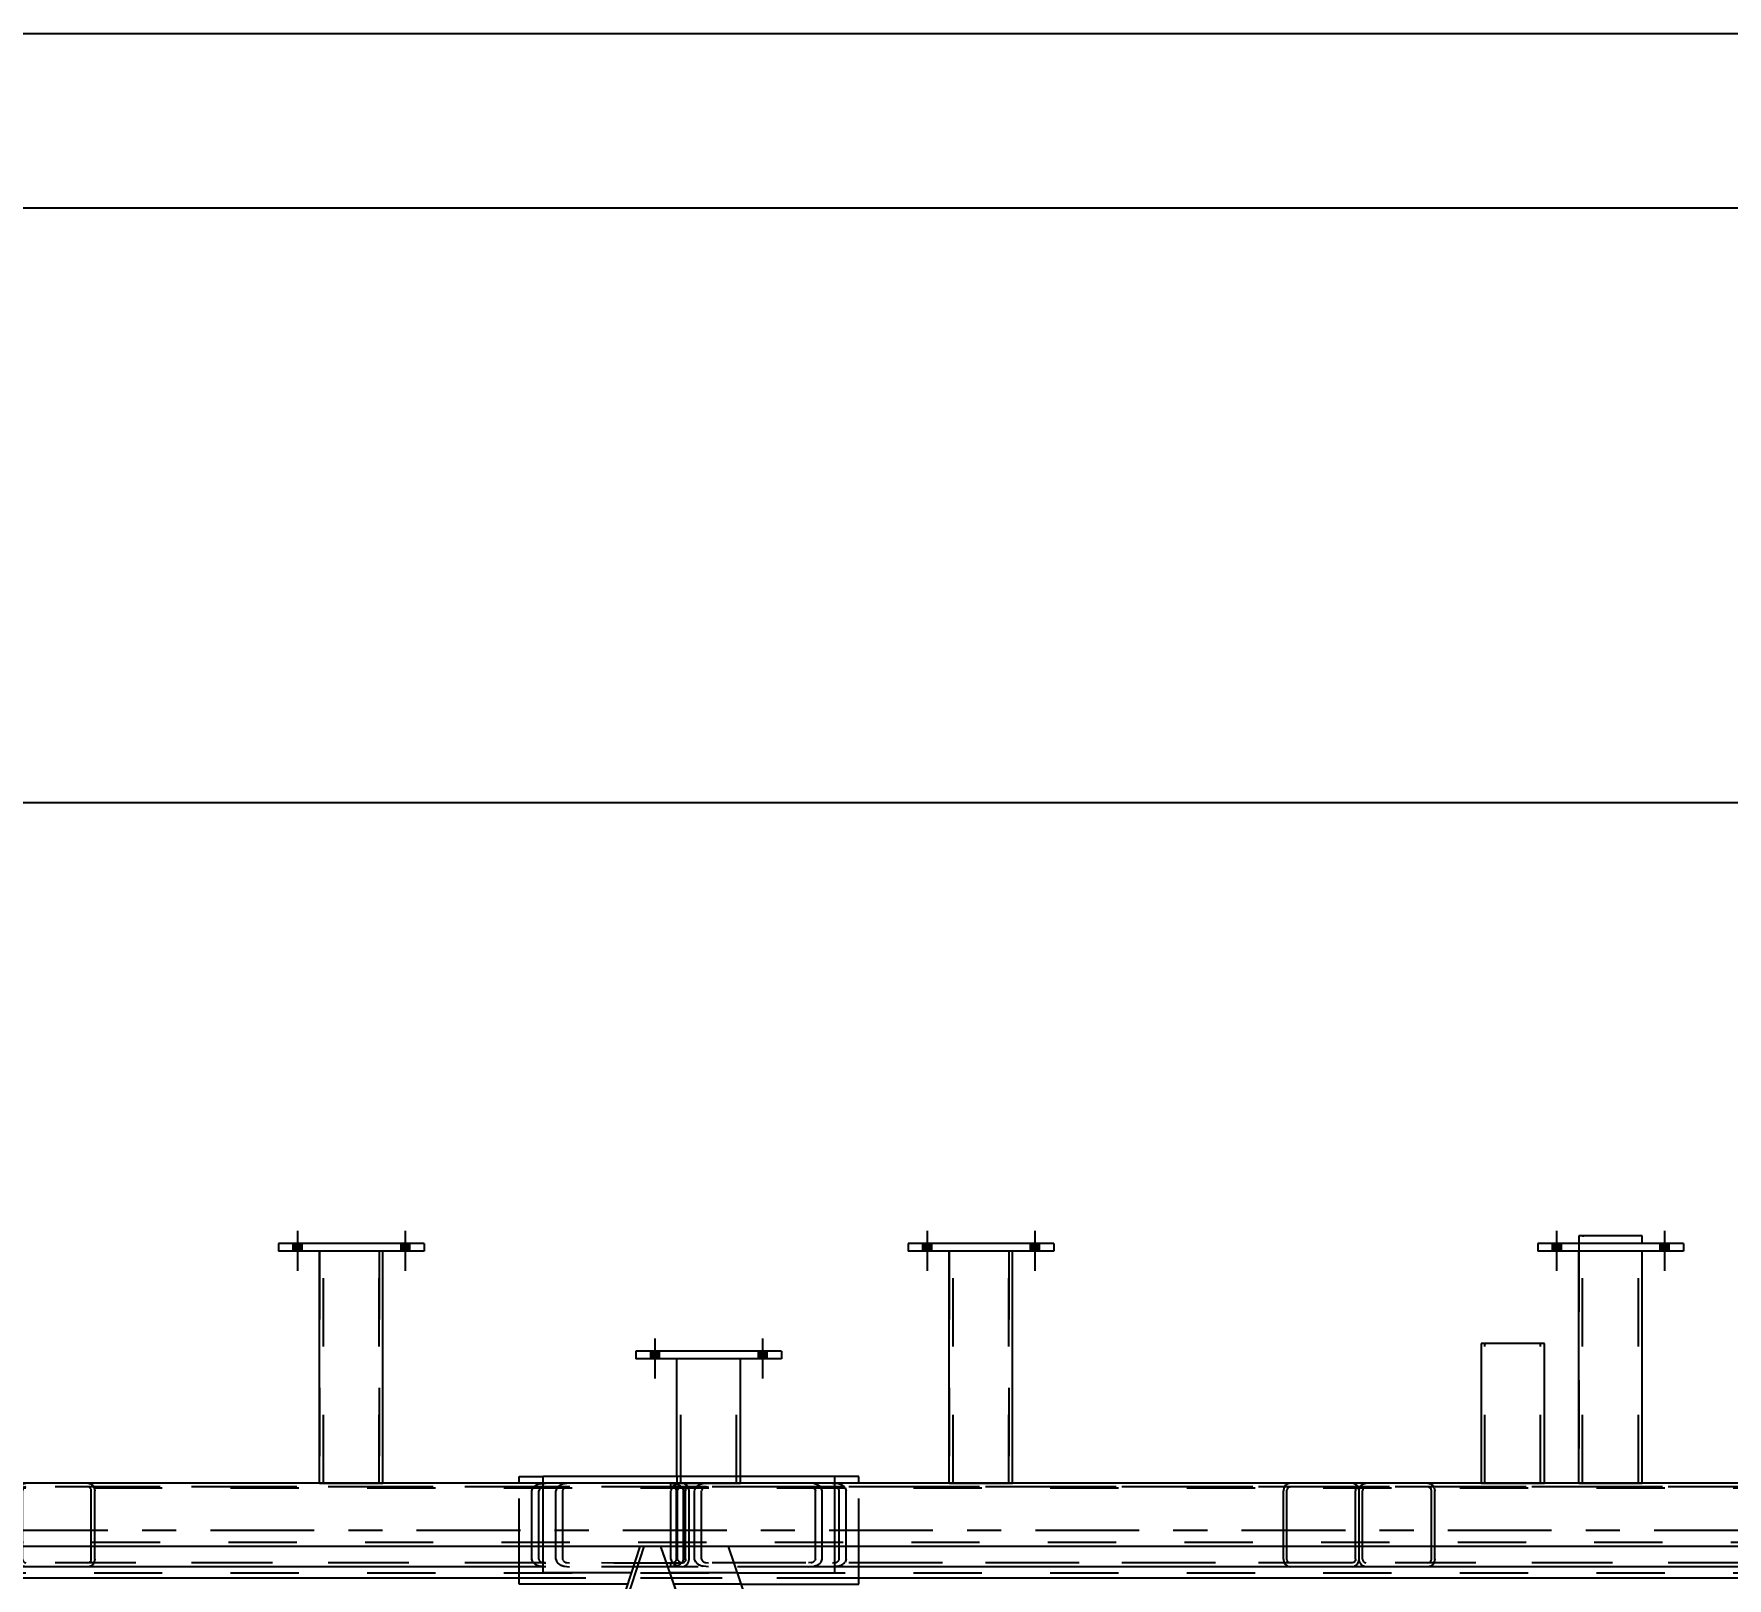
# Model space of a CAD drawing. Header units: millimetres. Extents: x -836 to 353, y -855 to -14.
# Drawn here: x 59.11 to 107.71, y -58.64 to -14.33 of the extents above; entities that cross this region are included whole.
import ezdxf

# ---------------------------------------------------------------- set-up
doc = ezdxf.new("R2010")
doc.units = ezdxf.units.MM
doc.linetypes.add('DXK_LINE_DOT2', pattern=[3.9198, 1.9599, -1.9599])
doc.linetypes.add('DXK_LINE_DOT3', pattern=[5.9187, 2.979, -0.9799, 0.9799, -0.9799])
doc.styles.add('Arial Narrow', font='ARIALN.TTF', dxfattribs={"height": 0.2})

# ---------------------------------------------------------------- blocks, each defined once
blk = doc.blocks.new('Unknown-570393895-1132')
at = {"color": 5, "linetype": 'Continuous'}
for p, q in [((352.622, -14.333), (-836.378, -14.333)), ((347.622, -19.333), (-831.378, -19.333))]:
    blk.add_line(p, q, dxfattribs=at)
blk = doc.blocks.new('Bolt-570393895-10644 - 10523')
at = {"linetype": 'Continuous'}
for points in [[(66.804, -49.036), (66.549, -49.036), (66.549, -49.254), (66.804, -49.254)], [(66.804, -49.036), (66.549, -49.036), (66.549, -49.254), (66.804, -49.254)], [(69.895, -49.036), (69.64, -49.036), (69.64, -49.254), (69.895, -49.254)], [(69.895, -49.036), (69.64, -49.036), (69.64, -49.254), (69.895, -49.254)]]:
    blk.add_hatch(color=1, dxfattribs=at).paths.add_polyline_path(points)
at = {"color": 1, "linetype": 'Continuous'}
for p, q in [((66.549, -49.036), (66.549, -49.254)), ((66.549, -49.036), (66.549, -49.254)), ((66.677, -48.673), (66.677, -49.818)), ((66.677, -48.673), (66.677, -49.818)), ((66.804, -49.036), (66.804, -49.254)), ((66.804, -49.036), (66.804, -49.254)), ((69.64, -49.036), (69.64, -49.254)), ((69.64, -49.036), (69.64, -49.254)), ((69.767, -48.673), (69.767, -49.818)), ((69.767, -48.673), (69.767, -49.818)), ((69.895, -49.036), (69.895, -49.254)), ((69.895, -49.036), (69.895, -49.254))]:
    blk.add_line(p, q, dxfattribs=at)
blk = doc.blocks.new('Part-570393895-11228 - 10523')
at = {"color": 7, "linetype": 'DXK_LINE_DOT2'}
for p, q in [((77.42, -56.044), (77.389, -56.127)), ((77.389, -58.091), (77.389, -56.127)), ((77.587, -56.127), (77.602, -56.086)), ((77.587, -58.091), (77.587, -56.127)), ((77.785, -55.909), (77.634, -55.926)), ((77.709, -56.027), (77.785, -56.018)), ((115.817, -55.912), (77.785, -55.909)), ((115.817, -56.021), (77.785, -56.018)), ((81.494, -55.926), (81.343, -55.909)), ((81.343, -56.019), (81.418, -56.027)), ((81.525, -56.086), (81.54, -56.128)), ((81.54, -58.091), (81.54, -56.128)), ((81.738, -56.128), (81.708, -56.044)), ((81.738, -58.091), (81.738, -56.128)), ((111.864, -56.13), (111.894, -56.046)), ((111.864, -58.094), (111.864, -56.13)), ((112.077, -56.088), (112.062, -56.13)), ((112.062, -58.094), (112.062, -56.13)), ((112.108, -55.928), (112.259, -55.912)), ((112.259, -56.021), (112.184, -56.029)), ((115.817, -55.912), (115.968, -55.929)), ((115.893, -56.029), (115.817, -56.021)), ((116.015, -56.13), (116, -56.088)), ((116.015, -58.094), (116.015, -56.13)), ((116.182, -56.047), (116.212, -56.13)), ((116.212, -58.094), (116.212, -56.13)), ((77.389, -58.091), (77.419, -58.175)), ((77.602, -58.133), (77.587, -58.091)), ((77.633, -58.293), (77.785, -58.309)), ((77.785, -58.2), (77.709, -58.192)), ((115.817, -58.203), (77.785, -58.2)), ((82.101, -58.31), (77.785, -58.309)), ((81.418, -58.192), (81.342, -58.2)), ((81.342, -58.309), (81.494, -58.293)), ((81.54, -58.091), (81.525, -58.133)), ((81.708, -58.175), (81.738, -58.091)), ((115.817, -58.312), (97.342, -58.311)), ((111.894, -58.177), (111.864, -58.094)), ((112.062, -58.094), (112.077, -58.135)), ((112.259, -58.312), (112.108, -58.295)), ((112.184, -58.194), (112.259, -58.203)), ((115.817, -58.203), (115.893, -58.195)), ((115.968, -58.295), (115.817, -58.312)), ((116, -58.136), (116.015, -58.094)), ((116.212, -58.094), (116.182, -58.177))]:
    blk.add_line(p, q, dxfattribs=at)
at = {"color": 2, "linetype": 'Continuous'}
blk.add_line((97.342, -58.311), (82.101, -58.31), dxfattribs=at)
at = {"color": 7, "linetype": 'DXK_LINE_DOT2'}
for centre, radius, start, end in [((77.695, -56.29), 0.369, 99.5773, 138.2054), ((77.74, -56.209), 0.185, 99.5773, 138.2054), ((81.387, -56.209), 0.185, 41.7863, 80.4144), ((81.432, -56.29), 0.369, 41.7863, 80.4144), ((112.17, -56.293), 0.369, 99.5773, 138.2054), ((112.215, -56.211), 0.185, 99.5773, 138.2054), ((115.862, -56.212), 0.185, 41.7863, 80.4144), ((115.907, -56.293), 0.369, 41.7863, 80.4144), ((77.695, -57.928), 0.369, 221.7863, 260.4144), ((77.74, -58.01), 0.185, 221.7863, 260.4144), ((81.387, -58.01), 0.185, 279.5773, 318.2054), ((81.432, -57.929), 0.369, 279.5773, 318.2054), ((112.169, -57.931), 0.369, 221.7863, 260.4144), ((112.214, -58.012), 0.185, 221.7863, 260.4144), ((115.862, -58.012), 0.185, 279.5773, 318.2054), ((115.907, -57.931), 0.369, 279.5773, 318.2054)]:
    blk.add_arc(centre, radius, start, end, dxfattribs=at)
blk = doc.blocks.new('Part-570393895-11231 - 10523')
at = {"color": 7, "linetype": 'DXK_LINE_DOT2'}
for p, q in [((97.144, -56.129), (97.159, -56.045)), ((97.144, -57.727), (97.144, -56.129)), ((97.159, -56.045), (97.202, -55.975)), ((97.202, -55.975), (97.266, -55.927)), ((97.251, -56.087), (97.243, -56.129)), ((97.243, -58.092), (97.243, -56.129)), ((97.272, -56.052), (97.251, -56.087)), ((97.266, -55.927), (97.342, -55.911)), ((97.304, -56.028), (97.272, -56.052)), ((97.342, -56.02), (97.304, -56.028)), ((116.176, -55.912), (97.342, -55.911)), ((116.176, -56.021), (97.342, -56.02)), ((99.121, -55.911), (99.196, -55.927)), ((99.159, -56.028), (99.121, -56.02)), ((99.191, -56.052), (99.159, -56.028)), ((99.212, -56.087), (99.191, -56.052)), ((99.196, -55.927), (99.26, -55.975)), ((99.22, -56.129), (99.212, -56.087)), ((99.219, -58.093), (99.22, -56.129)), ((99.26, -55.975), (99.303, -56.045)), ((99.303, -56.045), (99.318, -56.129)), ((99.318, -58.093), (99.318, -56.129)), ((112.581, -56.046), (112.55, -56.13)), ((112.55, -58.094), (112.55, -56.13)), ((112.748, -56.13), (112.763, -56.088)), ((112.748, -58.094), (112.748, -56.13)), ((112.946, -55.912), (112.794, -55.928)), ((112.87, -56.029), (112.946, -56.021)), ((115.848, -56.021), (115.848, -55.912)), ((116.251, -55.929), (116.176, -55.912)), ((116.176, -56.021), (116.213, -56.029)), ((116.213, -56.029), (116.245, -56.053)), ((116.245, -56.053), (116.267, -56.088)), ((116.315, -55.976), (116.251, -55.929)), ((116.267, -56.088), (116.274, -56.13)), ((116.274, -58.094), (116.274, -56.13)), ((116.358, -56.047), (116.315, -55.976)), ((116.373, -56.13), (116.358, -56.047)), ((116.373, -58.094), (116.373, -56.13)), ((97.243, -58.092), (97.25, -58.134)), ((97.25, -58.134), (97.272, -58.17)), ((97.272, -58.17), (97.304, -58.193)), ((97.304, -58.193), (97.342, -58.202)), ((116.175, -58.203), (97.342, -58.202)), ((99.121, -58.202), (99.158, -58.193)), ((99.196, -58.294), (99.121, -58.311)), ((99.158, -58.193), (99.19, -58.17)), ((99.19, -58.17), (99.212, -58.134)), ((99.26, -58.247), (99.196, -58.294)), ((99.212, -58.134), (99.219, -58.093)), ((99.303, -58.176), (99.26, -58.247)), ((99.318, -58.093), (99.303, -58.176)), ((116.175, -58.312), (112.187, -58.312)), ((112.55, -58.094), (112.58, -58.177)), ((112.763, -58.135), (112.748, -58.094)), ((112.794, -58.295), (112.946, -58.312)), ((112.946, -58.203), (112.87, -58.194)), ((115.848, -58.312), (115.848, -58.203)), ((116.213, -58.195), (116.175, -58.203)), ((116.175, -58.312), (116.251, -58.295)), ((116.245, -58.171), (116.213, -58.195)), ((116.267, -58.136), (116.245, -58.171)), ((116.251, -58.295), (116.315, -58.248)), ((116.274, -58.094), (116.267, -58.136)), ((116.315, -58.248), (116.358, -58.177)), ((116.358, -58.177), (116.373, -58.094))]:
    blk.add_line(p, q, dxfattribs=at)
at = {"color": 2, "linetype": 'Continuous'}
for p, q in [((97.144, -58.092), (97.144, -57.727)), ((97.159, -58.176), (97.144, -58.092)), ((97.202, -58.247), (97.159, -58.176)), ((97.266, -58.294), (97.202, -58.247)), ((97.342, -58.311), (97.266, -58.294)), ((112.187, -58.312), (97.342, -58.311))]:
    blk.add_line(p, q, dxfattribs=at)
at = {"color": 7, "linetype": 'DXK_LINE_DOT2'}
for centre, radius, start, end in [((112.856, -56.293), 0.369, 99.5773, 138.2054), ((112.901, -56.211), 0.185, 99.5773, 138.2054), ((112.856, -57.931), 0.369, 221.7863, 260.4144), ((112.901, -58.012), 0.185, 221.7863, 260.4144)]:
    blk.add_arc(centre, radius, start, end, dxfattribs=at)
blk = doc.blocks.new('Bolt-570393895-10539 - 10523')
at = {"linetype": 'Continuous'}
for points in [[(77.059, -52.127), (76.805, -52.127), (76.805, -52.345), (77.059, -52.345)], [(77.059, -52.127), (76.805, -52.127), (76.805, -52.345), (77.059, -52.345)], [(80.15, -52.126), (79.896, -52.126), (79.896, -52.344), (80.15, -52.344)], [(80.15, -52.126), (79.896, -52.126), (79.896, -52.344), (80.15, -52.344)]]:
    blk.add_hatch(color=1, dxfattribs=at).paths.add_polyline_path(points)
at = {"color": 1, "linetype": 'Continuous'}
for p, q in [((76.932, -51.763), (76.932, -52.909)), ((76.932, -51.763), (76.932, -52.909)), ((80.023, -51.763), (80.023, -52.908)), ((80.023, -51.763), (80.023, -52.908)), ((76.805, -52.127), (76.805, -52.345)), ((76.805, -52.127), (76.805, -52.345)), ((77.059, -52.127), (77.059, -52.345)), ((77.059, -52.127), (77.059, -52.345)), ((79.896, -52.126), (79.896, -52.344)), ((79.896, -52.126), (79.896, -52.344)), ((80.15, -52.126), (80.15, -52.344)), ((80.15, -52.126), (80.15, -52.344))]:
    blk.add_line(p, q, dxfattribs=at)
blk = doc.blocks.new('Part-570393895-10634 - 10523')
at = {"color": 7, "linetype": 'DXK_LINE_DOT2'}
for p, q in [((69.131, -49.254), (67.313, -49.254)), ((67.313, -49.254), (67.313, -55.91)), ((67.422, -55.91), (67.422, -49.254)), ((69.022, -49.254), (69.022, -55.91)), ((69.131, -55.91), (69.131, -49.254)), ((67.313, -55.91), (69.131, -55.91))]:
    blk.add_line(p, q, dxfattribs=at)
blk = doc.blocks.new('Part-570393895-10637 - 10523')
at = {"color": 7, "linetype": 'DXK_LINE_DOT2'}
for p, q in [((79.387, -52.344), (77.569, -52.345)), ((77.678, -55.911), (77.678, -52.345)), ((79.278, -55.911), (79.278, -52.344)), ((77.569, -55.719), (77.569, -55.911)), ((79.387, -55.911), (79.387, -55.719)), ((77.569, -55.911), (79.387, -55.911))]:
    blk.add_line(p, q, dxfattribs=at)
at = {"color": 2, "linetype": 'Continuous'}
for p, q in [((77.569, -55.719), (77.569, -52.345)), ((79.387, -55.719), (79.387, -52.344))]:
    blk.add_line(p, q, dxfattribs=at)
blk = doc.blocks.new('Part-570393895-10640 - 10523')
at = {"color": 2, "linetype": 'Continuous'}
for p, q in [((102.243, -51.908), (100.643, -51.909)), ((100.643, -51.909), (100.643, -55.909)), ((102.461, -51.908), (102.243, -51.908)), ((102.462, -55.909), (102.461, -51.908))]:
    blk.add_line(p, q, dxfattribs=at)
at = {"color": 7, "linetype": 'DXK_LINE_DOT2'}
for p, q in [((100.752, -55.911), (100.752, -51.909)), ((100.752, -51.909), (100.76, -51.909)), ((100.76, -51.909), (100.777, -51.909)), ((100.777, -51.909), (100.784, -51.909)), ((102.352, -55.911), (102.352, -51.908)), ((100.643, -55.909), (100.643, -55.911)), ((100.643, -55.911), (102.462, -55.911)), ((102.462, -55.911), (102.462, -55.909)), ((102.462, -55.909), (102.462, -55.911))]:
    blk.add_line(p, q, dxfattribs=at)
blk = doc.blocks.new('Bolt-570393895-10643 - 10523')
at = {"linetype": 'Continuous'}
for points in [[(84.873, -49.036), (84.618, -49.036), (84.618, -49.254), (84.873, -49.254)], [(84.873, -49.036), (84.618, -49.036), (84.618, -49.254), (84.873, -49.254)], [(87.964, -49.036), (87.709, -49.036), (87.709, -49.254), (87.964, -49.254)], [(87.964, -49.036), (87.709, -49.036), (87.709, -49.254), (87.964, -49.254)]]:
    blk.add_hatch(color=1, dxfattribs=at).paths.add_polyline_path(points)
at = {"color": 1, "linetype": 'Continuous'}
for p, q in [((84.618, -49.036), (84.618, -49.254)), ((84.618, -49.036), (84.618, -49.254)), ((84.745, -48.673), (84.745, -49.818)), ((84.745, -48.673), (84.745, -49.818)), ((84.873, -49.036), (84.873, -49.254)), ((84.873, -49.036), (84.873, -49.254)), ((87.709, -49.036), (87.709, -49.254)), ((87.709, -49.036), (87.709, -49.254)), ((87.836, -48.673), (87.836, -49.818)), ((87.836, -48.673), (87.836, -49.818)), ((87.964, -49.036), (87.964, -49.254)), ((87.964, -49.036), (87.964, -49.254))]:
    blk.add_line(p, q, dxfattribs=at)
blk = doc.blocks.new('Bolt-570393895-10641 - 10523')
at = {"linetype": 'Continuous'}
for points in [[(66.804, -49.036), (66.549, -49.036), (66.549, -49.254), (66.804, -49.254)], [(66.804, -49.036), (66.549, -49.036), (66.549, -49.254), (66.804, -49.254)], [(69.895, -49.036), (69.64, -49.036), (69.64, -49.254), (69.895, -49.254)], [(69.895, -49.036), (69.64, -49.036), (69.64, -49.254), (69.895, -49.254)]]:
    blk.add_hatch(color=1, dxfattribs=at).paths.add_polyline_path(points)
at = {"color": 1, "linetype": 'Continuous'}
for p, q in [((66.549, -49.036), (66.549, -49.254)), ((66.549, -49.036), (66.549, -49.254)), ((66.677, -48.673), (66.677, -49.818)), ((66.677, -48.673), (66.677, -49.818)), ((66.804, -49.036), (66.804, -49.254)), ((66.804, -49.036), (66.804, -49.254)), ((69.64, -49.036), (69.64, -49.254)), ((69.64, -49.036), (69.64, -49.254)), ((69.767, -48.673), (69.767, -49.818)), ((69.767, -48.673), (69.767, -49.818)), ((69.895, -49.036), (69.895, -49.254)), ((69.895, -49.036), (69.895, -49.254))]:
    blk.add_line(p, q, dxfattribs=at)
blk = doc.blocks.new('Bolt-570393895-10642 - 10523')
at = {"linetype": 'Continuous'}
for points in [[(84.873, -49.036), (84.618, -49.036), (84.618, -49.254), (84.873, -49.254)], [(84.873, -49.036), (84.618, -49.036), (84.618, -49.254), (84.873, -49.254)], [(87.964, -49.036), (87.709, -49.036), (87.709, -49.254), (87.964, -49.254)], [(87.964, -49.036), (87.709, -49.036), (87.709, -49.254), (87.964, -49.254)]]:
    blk.add_hatch(color=1, dxfattribs=at).paths.add_polyline_path(points)
at = {"color": 1, "linetype": 'Continuous'}
for p, q in [((84.618, -49.036), (84.618, -49.254)), ((84.618, -49.036), (84.618, -49.254)), ((84.745, -48.673), (84.745, -49.818)), ((84.745, -48.673), (84.745, -49.818)), ((84.873, -49.036), (84.873, -49.254)), ((84.873, -49.036), (84.873, -49.254)), ((87.709, -49.036), (87.709, -49.254)), ((87.709, -49.036), (87.709, -49.254)), ((87.836, -48.673), (87.836, -49.818)), ((87.836, -48.673), (87.836, -49.818)), ((87.964, -49.036), (87.964, -49.254)), ((87.964, -49.036), (87.964, -49.254))]:
    blk.add_line(p, q, dxfattribs=at)
blk = doc.blocks.new('Bolt-570393895-10645 - 10523')
at = {"linetype": 'Continuous'}
for points in [[(102.942, -49.036), (102.687, -49.036), (102.687, -49.254), (102.942, -49.254)], [(102.942, -49.036), (102.687, -49.036), (102.687, -49.254), (102.942, -49.254)], [(106.032, -49.036), (105.778, -49.036), (105.778, -49.255), (106.032, -49.255)], [(106.032, -49.036), (105.778, -49.036), (105.778, -49.255), (106.032, -49.255)]]:
    blk.add_hatch(color=1, dxfattribs=at).paths.add_polyline_path(points)
at = {"color": 1, "linetype": 'Continuous'}
for p, q in [((102.687, -49.036), (102.687, -49.254)), ((102.687, -49.036), (102.687, -49.254)), ((102.814, -48.673), (102.814, -49.818)), ((102.814, -48.673), (102.814, -49.818)), ((102.942, -49.036), (102.942, -49.254)), ((102.942, -49.036), (102.942, -49.254)), ((105.778, -49.036), (105.778, -49.255)), ((105.778, -49.036), (105.778, -49.255)), ((105.905, -48.673), (105.905, -49.818)), ((105.905, -48.673), (105.905, -49.818)), ((106.032, -49.036), (106.032, -49.255)), ((106.032, -49.036), (106.032, -49.255))]:
    blk.add_line(p, q, dxfattribs=at)
blk = doc.blocks.new('Part-570393895-10667 - 10523')
at = {"color": 2, "linetype": 'Continuous'}
for p, q in [((67.313, -55.909), (67.313, -49.254)), ((69.131, -55.909), (69.131, -49.254)), ((68.913, -55.91), (67.314, -55.91)), ((69.114, -55.91), (68.913, -55.91)), ((69.13, -55.91), (69.114, -55.91))]:
    blk.add_line(p, q, dxfattribs=at)
at = {"color": 7, "linetype": 'DXK_LINE_DOT2'}
for p, q in [((69.131, -49.254), (67.313, -49.254)), ((67.422, -55.91), (67.422, -49.254)), ((69.022, -55.91), (69.022, -49.254)), ((67.313, -55.91), (67.313, -55.909)), ((67.314, -55.91), (67.313, -55.91)), ((67.313, -55.91), (67.314, -55.91)), ((67.422, -55.91), (67.43, -55.91)), ((67.43, -55.91), (67.448, -55.91)), ((67.448, -55.91), (67.454, -55.91)), ((68.913, -55.91), (69.067, -55.91)), ((69.13, -55.91), (69.131, -55.91)), ((69.131, -55.91), (69.13, -55.91)), ((69.131, -55.909), (69.131, -55.91)), ((69.131, -55.91), (69.131, -55.909))]:
    blk.add_line(p, q, dxfattribs=at)
blk = doc.blocks.new('Part-570393895-10670 - 10523')
at = {"color": 7, "linetype": 'DXK_LINE_DOT2'}
for p, q in [((88.382, -49.036), (84.2, -49.036)), ((84.2, -49.036), (84.2, -49.254)), ((88.382, -49.036), (88.382, -49.254)), ((88.382, -49.254), (84.2, -49.254))]:
    blk.add_line(p, q, dxfattribs=at)
blk = doc.blocks.new('Part-570393895-10673 - 10523')
at = {"color": 7, "linetype": 'DXK_LINE_DOT2'}
for p, q in [((87.2, -49.254), (85.382, -49.254)), ((85.382, -49.254), (85.382, -55.91)), ((85.491, -55.91), (85.491, -49.254)), ((87.091, -49.254), (87.091, -55.91)), ((87.2, -55.91), (87.2, -49.254)), ((85.382, -55.91), (87.2, -55.91))]:
    blk.add_line(p, q, dxfattribs=at)
blk = doc.blocks.new('Part-570393895-10676 - 10523')
at = {"color": 2, "linetype": 'Continuous'}
for p, q in [((88.382, -49.036), (84.2, -49.036)), ((84.2, -49.036), (84.2, -49.254)), ((88.382, -49.036), (88.382, -49.254)), ((88.382, -49.254), (84.2, -49.254))]:
    blk.add_line(p, q, dxfattribs=at)
blk = doc.blocks.new('Part-570393895-10679 - 10523')
at = {"color": 2, "linetype": 'Continuous'}
for p, q in [((85.382, -55.909), (85.382, -49.254)), ((87.2, -55.909), (87.2, -49.254)), ((86.982, -55.91), (85.383, -55.91)), ((87.183, -55.91), (86.982, -55.91)), ((87.199, -55.91), (87.183, -55.91))]:
    blk.add_line(p, q, dxfattribs=at)
at = {"color": 7, "linetype": 'DXK_LINE_DOT2'}
for p, q in [((87.2, -49.254), (85.382, -49.254)), ((85.491, -55.91), (85.491, -49.254)), ((87.091, -55.91), (87.091, -49.254)), ((85.382, -55.91), (85.382, -55.909)), ((85.383, -55.91), (85.382, -55.91)), ((85.382, -55.91), (85.383, -55.91)), ((85.491, -55.91), (85.499, -55.91)), ((85.499, -55.91), (85.516, -55.91)), ((85.516, -55.91), (85.523, -55.91)), ((86.982, -55.91), (87.136, -55.91)), ((87.199, -55.91), (87.2, -55.91)), ((87.2, -55.91), (87.199, -55.91)), ((87.2, -55.909), (87.2, -55.91)), ((87.2, -55.91), (87.2, -55.909))]:
    blk.add_line(p, q, dxfattribs=at)
blk = doc.blocks.new('Part-570393895-10682 - 10523')
at = {"color": 7, "linetype": 'DXK_LINE_DOT2'}
for p, q in [((70.313, -49.036), (66.131, -49.036)), ((66.131, -49.036), (66.131, -49.254)), ((70.313, -49.036), (70.313, -49.254)), ((70.313, -49.254), (66.131, -49.254))]:
    blk.add_line(p, q, dxfattribs=at)
blk = doc.blocks.new('Part-570393895-10718 - 10523')
at = {"color": 2, "linetype": 'Continuous'}
for p, q in [((70.313, -49.036), (66.131, -49.036)), ((66.131, -49.036), (66.131, -49.254)), ((70.313, -49.036), (70.313, -49.254)), ((70.313, -49.254), (66.131, -49.254))]:
    blk.add_line(p, q, dxfattribs=at)
blk = doc.blocks.new('Part-570393895-10739 - 10523')
at = {"color": 2, "linetype": 'Continuous'}
for p, q in [((105.051, -48.818), (103.451, -48.818)), ((103.451, -48.818), (103.451, -49.036)), ((105.269, -48.818), (105.051, -48.818)), ((105.269, -49.036), (105.269, -48.818))]:
    blk.add_line(p, q, dxfattribs=at)
at = {"color": 7, "linetype": 'DXK_LINE_DOT2'}
for p, q in [((103.451, -49.036), (103.451, -55.91)), ((103.56, -55.91), (103.56, -48.818)), ((103.56, -48.818), (103.568, -48.818)), ((103.568, -48.818), (103.585, -48.818)), ((103.585, -48.818), (103.592, -48.818)), ((105.16, -55.91), (105.16, -48.818)), ((105.269, -55.91), (105.269, -49.036)), ((103.451, -55.91), (105.269, -55.91))]:
    blk.add_line(p, q, dxfattribs=at)
blk = doc.blocks.new('Part-570393895-10742 - 10523')
at = {"color": 2, "linetype": 'Continuous'}
for p, q in [((106.451, -49.036), (102.269, -49.036)), ((102.269, -49.036), (102.269, -49.254)), ((106.451, -49.036), (106.451, -49.255)), ((106.451, -49.255), (102.269, -49.254))]:
    blk.add_line(p, q, dxfattribs=at)
blk = doc.blocks.new('Part-570393895-10745 - 10523')
at = {"color": 2, "linetype": 'Continuous'}
for p, q in [((103.451, -55.909), (103.451, -49.254)), ((105.269, -55.909), (105.269, -49.254)), ((105.051, -55.91), (103.452, -55.91)), ((105.252, -55.91), (105.051, -55.91)), ((105.267, -55.91), (105.252, -55.91))]:
    blk.add_line(p, q, dxfattribs=at)
at = {"color": 7, "linetype": 'DXK_LINE_DOT2'}
for p, q in [((105.269, -49.254), (103.451, -49.254)), ((103.56, -55.91), (103.56, -49.254)), ((105.16, -55.91), (105.16, -49.254)), ((103.451, -55.91), (103.451, -55.909)), ((103.452, -55.91), (103.451, -55.91)), ((103.451, -55.91), (103.452, -55.91)), ((103.56, -55.91), (103.568, -55.91)), ((103.568, -55.91), (103.585, -55.91)), ((103.585, -55.91), (103.592, -55.91)), ((105.051, -55.91), (105.205, -55.91)), ((105.267, -55.91), (105.269, -55.91)), ((105.269, -55.91), (105.267, -55.91)), ((105.269, -55.909), (105.269, -55.91)), ((105.269, -55.91), (105.269, -55.909))]:
    blk.add_line(p, q, dxfattribs=at)
blk = doc.blocks.new('Part-570393895-10776 - 10523')
at = {"color": 2, "linetype": 'Continuous'}
for p, q in [((77.128, -57.727), (77.11, -57.727)), ((78.891, -57.727), (77.128, -57.727)), ((79.033, -57.727), (78.891, -57.727)), ((79.033, -57.727), (97.571, -111.575))]:
    blk.add_line(p, q, dxfattribs=at)
at = {"color": 7, "linetype": 'DXK_LINE_DOT2'}
for p, q in [((77.786, -59.69), (77.11, -57.727)), ((96.317, -113.183), (77.226, -57.727)), ((98.009, -113.183), (78.918, -57.727)), ((79.016, -57.727), (78.966, -57.727)), ((79.033, -57.727), (79.016, -57.727))]:
    blk.add_line(p, q, dxfattribs=at)
blk = doc.blocks.new('Part-570393895-11237 - 10523')
at = {"color": 2, "linetype": 'Continuous'}
for p, q in [((73.042, -55.909), (73.042, -55.719)), ((73.042, -55.719), (73.729, -55.719)), ((82.788, -55.719), (82.102, -55.719)), ((82.788, -55.909), (82.788, -55.719)), ((73.042, -58.81), (73.042, -58.312)), ((82.788, -58.81), (82.788, -58.31)), ((76.16, -58.81), (73.042, -58.81)), ((79.406, -58.81), (82.788, -58.81))]:
    blk.add_line(p, q, dxfattribs=at)
at = {"color": 7, "linetype": 'DXK_LINE_DOT2'}
for p, q in [((82.102, -55.719), (73.729, -55.719)), ((73.042, -58.312), (73.042, -55.909)), ((82.788, -58.31), (82.788, -55.909)), ((79.406, -58.81), (76.16, -58.81))]:
    blk.add_line(p, q, dxfattribs=at)
blk = doc.blocks.new('Part-570393895-11301 - 10523')
at = {"color": 2, "linetype": 'Continuous'}
for p, q in [((82.102, -55.719), (73.729, -55.719)), ((73.729, -55.909), (73.729, -55.719)), ((82.102, -55.909), (82.102, -55.719)), ((73.728, -58.482), (73.728, -57.727)), ((82.101, -58.483), (82.101, -57.727)), ((76.266, -58.483), (73.728, -58.482)), ((79.293, -58.483), (82.101, -58.483))]:
    blk.add_line(p, q, dxfattribs=at)
at = {"color": 7, "linetype": 'DXK_LINE_DOT2'}
for p, q in [((73.728, -57.727), (73.729, -55.909)), ((82.101, -57.727), (82.102, -55.909)), ((79.293, -58.483), (76.266, -58.483))]:
    blk.add_line(p, q, dxfattribs=at)
blk = doc.blocks.new('Part-570393895-10978 - 10523')
at = {"color": 2, "linetype": 'Continuous'}
for p, q in [((59.113, -111.575), (76.51, -57.727)), ((77.11, -57.727), (76.51, -57.727)), ((77.668, -59.347), (77.11, -57.727))]:
    blk.add_line(p, q, dxfattribs=at)
at = {"color": 7, "linetype": 'DXK_LINE_DOT2'}
for p, q in [((59.172, -111.747), (76.624, -57.727)), ((76.527, -57.727), (76.51, -57.727))]:
    blk.add_line(p, q, dxfattribs=at)
blk = doc.blocks.new('Part-570393895-11030 - 10523')
at = {"color": 7, "linetype": 'DXK_LINE_DOT2'}
for p, q in [((305.764, -56.018), (-28.152, -56.018)), ((305.764, -55.909), (-4.963, -55.909)), ((69.131, -55.909), (67.313, -55.909)), ((87.2, -55.909), (85.382, -55.909)), ((105.269, -55.909), (103.451, -55.909)), ((305.764, -57.618), (-28.152, -57.618)), ((79.033, -57.727), (76.51, -57.727))]:
    blk.add_line(p, q, dxfattribs=at)
at = {"color": 2, "linetype": 'Continuous'}
for p, q in [((67.313, -55.909), (51.062, -55.909)), ((85.382, -55.909), (69.131, -55.909)), ((103.451, -55.909), (87.2, -55.909)), ((121.519, -55.909), (105.269, -55.909)), ((76.51, -57.727), (40.575, -57.727)), ((114.968, -57.727), (79.033, -57.727))]:
    blk.add_line(p, q, dxfattribs=at)
blk = doc.blocks.new('Part-570393895-11129 - 10523')
at = {"color": 7, "linetype": 'DXK_LINE_DOT2'}
for p, q in [((297.987, -55.909), (-26.94, -55.91)), ((297.987, -56.055), (-26.94, -56.055)), ((297.987, -58.491), (-26.94, -58.491)), ((297.987, -58.637), (-3.874, -58.637)), ((82.788, -58.637), (73.042, -58.637))]:
    blk.add_line(p, q, dxfattribs=at)
at = {"color": 7, "linetype": 'DXK_LINE_DOT3'}
blk.add_line((297.987, -57.273), (-26.94, -57.273), dxfattribs=at)
at = {"color": 2, "linetype": 'Continuous'}
for p, q in [((73.042, -58.637), (44.329, -58.637)), ((111.5, -58.637), (82.788, -58.637))]:
    blk.add_line(p, q, dxfattribs=at)
blk = doc.blocks.new('Part-570393895-11161 - 10523')
at = {"color": 7, "linetype": 'DXK_LINE_DOT2'}
for p, q in [((58.686, -56.129), (58.701, -56.045)), ((58.686, -57.727), (58.686, -56.129)), ((58.701, -56.045), (58.744, -55.975)), ((58.744, -55.975), (58.808, -55.927)), ((58.792, -56.087), (58.785, -56.129)), ((58.785, -58.092), (58.785, -56.129)), ((58.814, -56.052), (58.792, -56.087)), ((58.808, -55.927), (58.884, -55.911)), ((58.846, -56.028), (58.814, -56.052)), ((58.884, -56.02), (58.846, -56.028)), ((77.717, -55.912), (58.884, -55.911)), ((77.717, -56.021), (58.884, -56.02)), ((60.7, -56.028), (60.662, -56.02)), ((60.662, -55.911), (60.738, -55.927)), ((60.732, -56.052), (60.7, -56.028)), ((60.754, -56.087), (60.732, -56.052)), ((60.738, -55.927), (60.802, -55.975)), ((60.761, -56.129), (60.754, -56.087)), ((60.761, -58.093), (60.761, -56.129)), ((60.802, -55.975), (60.845, -56.045)), ((60.845, -56.045), (60.86, -56.129)), ((60.86, -58.093), (60.86, -56.129)), ((74.122, -56.046), (74.092, -56.13)), ((74.092, -58.094), (74.092, -56.13)), ((74.29, -56.13), (74.305, -56.088)), ((74.29, -58.094), (74.29, -56.13)), ((74.488, -55.912), (74.336, -55.928)), ((74.412, -56.029), (74.488, -56.021)), ((77.389, -56.021), (77.389, -55.912)), ((77.793, -55.929), (77.717, -55.912)), ((77.717, -56.021), (77.755, -56.029)), ((77.755, -56.029), (77.787, -56.053)), ((77.787, -56.053), (77.809, -56.088)), ((77.857, -55.976), (77.793, -55.929)), ((77.809, -56.088), (77.816, -56.13)), ((77.816, -58.094), (77.816, -56.13)), ((77.9, -56.047), (77.857, -55.976)), ((77.915, -56.13), (77.9, -56.047)), ((77.915, -58.094), (77.915, -56.13)), ((58.785, -58.092), (58.792, -58.134)), ((58.792, -58.134), (58.814, -58.17)), ((58.814, -58.17), (58.846, -58.193)), ((58.846, -58.193), (58.883, -58.202)), ((77.717, -58.203), (58.883, -58.202)), ((60.662, -58.202), (60.7, -58.193)), ((60.738, -58.294), (60.662, -58.311)), ((60.7, -58.193), (60.732, -58.17)), ((60.732, -58.17), (60.754, -58.134)), ((60.802, -58.247), (60.738, -58.294)), ((60.754, -58.134), (60.761, -58.093)), ((60.845, -58.176), (60.802, -58.247)), ((60.86, -58.093), (60.845, -58.176)), ((77.717, -58.312), (73.728, -58.312)), ((74.092, -58.094), (74.122, -58.177)), ((74.305, -58.135), (74.29, -58.094)), ((74.336, -58.295), (74.487, -58.312)), ((74.487, -58.203), (74.412, -58.194)), ((77.389, -58.312), (77.389, -58.203)), ((77.755, -58.195), (77.717, -58.203)), ((77.717, -58.312), (77.793, -58.295)), ((77.787, -58.171), (77.755, -58.195)), ((77.809, -58.136), (77.787, -58.171)), ((77.793, -58.295), (77.857, -58.248)), ((77.816, -58.094), (77.809, -58.136)), ((77.857, -58.248), (77.9, -58.177)), ((77.9, -58.177), (77.915, -58.094))]:
    blk.add_line(p, q, dxfattribs=at)
at = {"color": 2, "linetype": 'Continuous'}
for p, q in [((58.686, -58.092), (58.686, -57.727)), ((58.701, -58.176), (58.686, -58.092)), ((58.744, -58.247), (58.701, -58.176)), ((58.808, -58.294), (58.744, -58.247)), ((58.883, -58.311), (58.808, -58.294)), ((73.728, -58.312), (58.883, -58.311))]:
    blk.add_line(p, q, dxfattribs=at)
at = {"color": 7, "linetype": 'DXK_LINE_DOT2'}
for centre, radius, start, end in [((74.398, -56.293), 0.369, 99.5773, 138.2054), ((74.443, -56.211), 0.185, 99.5773, 138.2054), ((74.398, -57.931), 0.369, 221.7863, 260.4144), ((74.442, -58.012), 0.185, 221.7863, 260.4144)]:
    blk.add_arc(centre, radius, start, end, dxfattribs=at)
blk = doc.blocks.new('Part-570393895-11234 - 10523')
at = {"color": 7, "linetype": 'DXK_LINE_DOT2'}
for p, q in [((38.961, -56.044), (38.931, -56.127)), ((38.931, -58.091), (38.931, -56.127)), ((39.129, -56.127), (39.144, -56.086)), ((39.129, -58.091), (39.129, -56.127)), ((39.327, -55.909), (39.175, -55.926)), ((39.251, -56.027), (39.327, -56.018)), ((77.359, -55.912), (39.327, -55.909)), ((77.359, -56.021), (39.327, -56.018)), ((43.036, -55.926), (42.884, -55.909)), ((42.884, -56.019), (42.96, -56.027)), ((43.067, -56.086), (43.082, -56.128)), ((43.082, -58.091), (43.082, -56.128)), ((43.28, -56.128), (43.25, -56.044)), ((43.28, -58.091), (43.28, -56.128)), ((73.406, -56.13), (73.436, -56.046)), ((73.406, -58.094), (73.406, -56.13)), ((73.603, -58.094), (73.604, -56.13)), ((73.619, -56.088), (73.604, -56.13)), ((73.65, -55.928), (73.801, -55.912)), ((73.801, -56.021), (73.726, -56.029)), ((77.359, -55.912), (77.51, -55.929)), ((77.435, -56.029), (77.359, -56.021)), ((77.557, -56.13), (77.542, -56.088)), ((77.556, -58.094), (77.557, -56.13)), ((77.724, -56.047), (77.754, -56.13)), ((77.754, -58.094), (77.754, -56.13)), ((38.931, -58.091), (38.961, -58.175)), ((39.144, -58.133), (39.129, -58.091)), ((39.175, -58.293), (39.326, -58.309)), ((39.326, -58.2), (39.251, -58.192)), ((77.359, -58.203), (39.326, -58.2)), ((43.643, -58.31), (39.326, -58.309)), ((42.96, -58.192), (42.884, -58.2)), ((42.884, -58.309), (43.035, -58.293)), ((43.082, -58.091), (43.067, -58.133)), ((43.249, -58.175), (43.28, -58.091)), ((77.359, -58.312), (58.883, -58.311)), ((73.436, -58.177), (73.406, -58.094)), ((73.603, -58.094), (73.618, -58.135)), ((73.801, -58.312), (73.65, -58.295)), ((73.725, -58.194), (73.801, -58.203)), ((77.359, -58.203), (77.434, -58.195)), ((77.51, -58.295), (77.359, -58.312)), ((77.541, -58.136), (77.556, -58.094)), ((77.739, -58.136), (77.724, -58.177)), ((77.754, -58.094), (77.739, -58.136))]:
    blk.add_line(p, q, dxfattribs=at)
at = {"color": 2, "linetype": 'Continuous'}
blk.add_line((58.883, -58.311), (43.643, -58.31), dxfattribs=at)
at = {"color": 7, "linetype": 'DXK_LINE_DOT2'}
for centre, radius, start, end in [((39.237, -56.29), 0.369, 99.5773, 138.2054), ((39.282, -56.209), 0.185, 99.5773, 138.2054), ((42.929, -56.209), 0.185, 41.7863, 80.4144), ((42.974, -56.29), 0.369, 41.7863, 80.4144), ((73.711, -56.293), 0.369, 99.5773, 138.2054), ((73.756, -56.211), 0.185, 99.5773, 138.2054), ((77.404, -56.212), 0.185, 41.7863, 80.4144), ((77.449, -56.293), 0.369, 41.7863, 80.4144), ((39.237, -57.928), 0.369, 221.7863, 260.4144), ((39.282, -58.01), 0.185, 221.7863, 260.4144), ((42.929, -58.01), 0.185, 279.5773, 318.2054), ((42.974, -57.929), 0.369, 279.5773, 318.2054), ((73.711, -57.931), 0.369, 221.7863, 260.4144), ((73.756, -58.012), 0.185, 221.7863, 260.4144), ((77.404, -58.012), 0.185, 279.5773, 318.2054), ((77.449, -57.931), 0.369, 279.5773, 318.2054)]:
    blk.add_arc(centre, radius, start, end, dxfattribs=at)
blk = doc.blocks.new('Part-570393895-11262 - 10523')
at = {"color": 7, "linetype": 'DXK_LINE_DOT2'}
for p, q in [((78.076, -56.127), (78.106, -56.044)), ((78.076, -58.091), (78.076, -56.127)), ((78.289, -56.086), (78.273, -56.127)), ((78.273, -58.091), (78.273, -56.127)), ((78.32, -55.926), (78.471, -55.909)), ((78.471, -56.018), (78.395, -56.027)), ((96.947, -55.911), (78.471, -55.909)), ((96.947, -56.02), (78.471, -56.018)), ((82.029, -55.91), (82.18, -55.926)), ((82.105, -56.027), (82.029, -56.019)), ((82.227, -56.128), (82.212, -56.086)), ((82.226, -58.091), (82.227, -56.128)), ((82.394, -56.044), (82.424, -56.128)), ((82.424, -58.091), (82.424, -56.128)), ((94.985, -56.045), (94.97, -56.129)), ((94.97, -58.092), (94.97, -56.129)), ((95.028, -55.974), (94.985, -56.045)), ((95.092, -55.927), (95.028, -55.974)), ((95.069, -56.129), (95.076, -56.087)), ((95.069, -58.092), (95.069, -56.129)), ((95.076, -56.087), (95.098, -56.052)), ((95.168, -55.91), (95.092, -55.927)), ((95.098, -56.052), (95.13, -56.028)), ((95.13, -56.028), (95.168, -56.02)), ((97.022, -55.927), (96.947, -55.911)), ((96.947, -56.02), (96.984, -56.028)), ((96.984, -56.028), (97.016, -56.052)), ((97.016, -56.052), (97.038, -56.087)), ((97.086, -55.975), (97.022, -55.927)), ((97.038, -56.087), (97.045, -56.129)), ((97.045, -58.092), (97.045, -56.129)), ((97.129, -56.045), (97.086, -55.975)), ((97.144, -56.129), (97.129, -56.045)), ((97.144, -58.092), (97.144, -56.129)), ((78.106, -58.175), (78.076, -58.091)), ((78.273, -58.091), (78.288, -58.133)), ((78.471, -58.309), (78.32, -58.293)), ((78.395, -58.192), (78.471, -58.2)), ((96.946, -58.202), (78.471, -58.2)), ((96.946, -58.311), (78.471, -58.309)), ((82.029, -58.2), (82.104, -58.192)), ((82.18, -58.293), (82.029, -58.31)), ((82.211, -58.133), (82.226, -58.091)), ((82.424, -58.091), (82.394, -58.175)), ((94.97, -58.092), (94.985, -58.176)), ((94.985, -58.176), (95.028, -58.247)), ((95.028, -58.247), (95.092, -58.294)), ((95.076, -58.134), (95.069, -58.092)), ((95.098, -58.169), (95.076, -58.134)), ((95.092, -58.294), (95.167, -58.31)), ((95.13, -58.193), (95.098, -58.169)), ((95.167, -58.201), (95.13, -58.193)), ((96.984, -58.193), (96.946, -58.202)), ((96.946, -58.311), (97.022, -58.294)), ((97.016, -58.17), (96.984, -58.193)), ((97.038, -58.134), (97.016, -58.17)), ((97.022, -58.294), (97.086, -58.247)), ((97.045, -58.092), (97.038, -58.134)), ((97.086, -58.247), (97.129, -58.176)), ((97.129, -58.176), (97.144, -58.092))]:
    blk.add_line(p, q, dxfattribs=at)
for centre, radius, start, end in [((78.381, -56.29), 0.369, 99.5773, 138.2054), ((78.426, -56.209), 0.185, 99.5773, 138.2054), ((82.074, -56.209), 0.185, 41.7863, 80.4144), ((82.119, -56.29), 0.369, 41.7863, 80.4144), ((78.381, -57.928), 0.369, 221.7863, 260.4144), ((78.426, -58.01), 0.185, 221.7863, 260.4144), ((82.074, -58.01), 0.185, 279.5773, 318.2054), ((82.119, -57.929), 0.369, 279.5773, 318.2054)]:
    blk.add_arc(centre, radius, start, end, dxfattribs=at)
blk = doc.blocks.new('Part-570393895-11292 - 10523')
at = {"color": 2, "linetype": 'Continuous'}
for p, q in [((80.569, -52.126), (76.387, -52.127)), ((76.387, -52.127), (76.387, -52.345)), ((80.569, -52.344), (76.387, -52.345)), ((80.569, -52.126), (80.569, -52.344))]:
    blk.add_line(p, q, dxfattribs=at)
blk = doc.blocks.new('StraightDimension-570393895-11544 - 10523')
at = {"color": 7, "linetype": 'Continuous'}
blk.add_line((-28.152, -36.388), (328.882, -36.388), dxfattribs=at)
blk = doc.blocks.new('Mark-570393895-11125 - 10523')
at = {"color": 30, "linetype": 'Continuous'}
for p, q in [((56.403, -58.311), (61.306, -63.815)), ((61.306, -63.815), (72.37, -63.815))]:
    blk.add_line(p, q, dxfattribs=at)
at = {"color": 0}
blk.add_wipeout([(71.77, -63.215), (71.77, -60.215), (61.906, -60.215), (61.906, -63.215)], dxfattribs=at)
blk.add_wipeout([(71.77, -63.215), (71.77, -60.215), (61.906, -60.215), (61.906, -63.215)], dxfattribs=at)
at = {"color": 3, "style": 'Arial Narrow'}
blk.add_text('TR665', height=2.8633, dxfattribs=at).set_placement((61.906, -63.215))

msp = doc.modelspace()

# ---------------------------------------------------------------- block references
for name in ['Unknown-570393895-1132', 'Part-570393895-10682 - 10523', 'Part-570393895-10718 - 10523', 'Bolt-570393895-10644 - 10523', 'Bolt-570393895-10641 - 10523', 'Part-570393895-10670 - 10523', 'Part-570393895-10676 - 10523', 'Bolt-570393895-10643 - 10523', 'Bolt-570393895-10642 - 10523', 'Part-570393895-10742 - 10523', 'Bolt-570393895-10645 - 10523', 'Part-570393895-10739 - 10523', 'Part-570393895-10634 - 10523', 'Part-570393895-10667 - 10523', 'Part-570393895-10673 - 10523', 'Part-570393895-10679 - 10523', 'Part-570393895-10745 - 10523', 'Bolt-570393895-10539 - 10523', 'Part-570393895-10640 - 10523', 'Part-570393895-11292 - 10523', 'Part-570393895-10637 - 10523', 'Part-570393895-11030 - 10523', 'Part-570393895-11237 - 10523', 'Part-570393895-11301 - 10523', 'Part-570393895-11129 - 10523', 'Part-570393895-11234 - 10523', 'Part-570393895-11161 - 10523', 'Part-570393895-11228 - 10523', 'Part-570393895-11262 - 10523', 'Part-570393895-11231 - 10523', 'Part-570393895-10978 - 10523', 'Part-570393895-10776 - 10523']:
    msp.add_blockref(name, (0, 0))

# ---------------------------------------------------------------- next in the draw order: block references
msp.add_blockref('StraightDimension-570393895-11544 - 10523', (0, 0))

# ---------------------------------------------------------------- next in the draw order: block references
msp.add_blockref('Mark-570393895-11125 - 10523', (0, 0))

doc.saveas('drawing.dxf')
